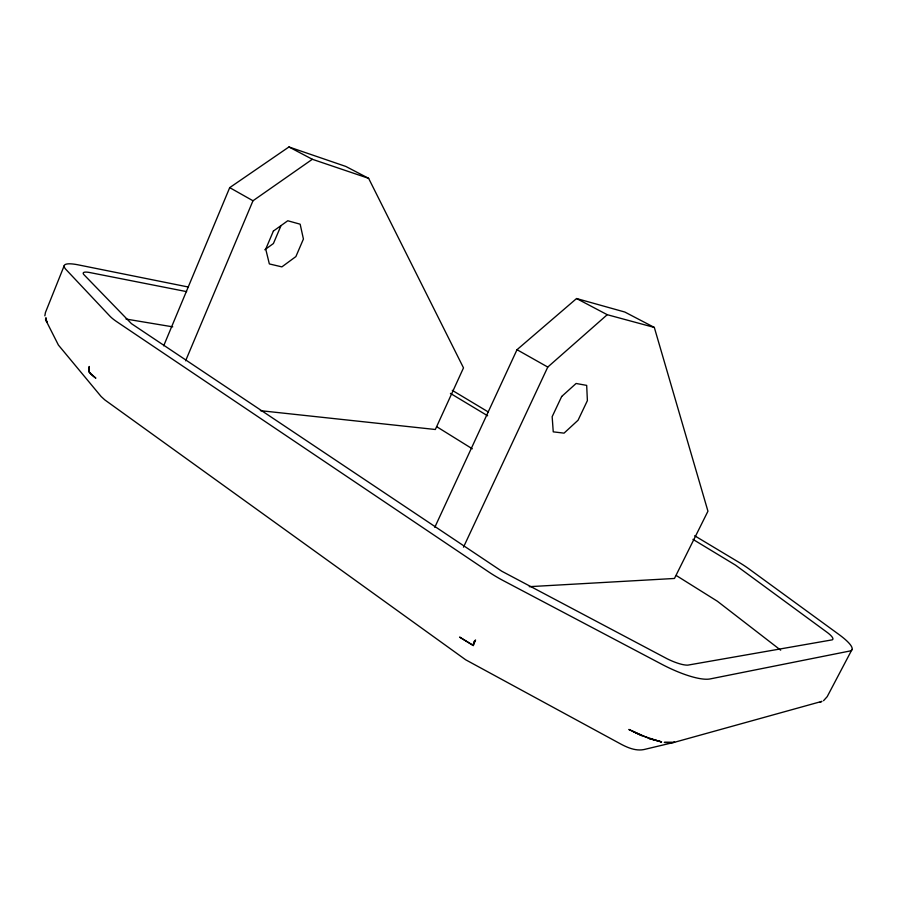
<?xml version="1.0" encoding="UTF-8"?>
<svg xmlns="http://www.w3.org/2000/svg" width="897" height="897" viewBox="0 0 897 897"><rect width="100%" height="100%" fill="white"/><g stroke="black" fill="none" stroke-linecap="round" stroke-linejoin="round"><path stroke-width="1.35" d="M44.85 315.845L45.433 312.526L64.203 265.68M46.05 317.628L45.825 320.184L58.395 345.042L101.103 396.496L104.848 399.927L465.711 659.811L621.43 744.387C628.259 747.952 636.13 751.148 643.968 749.544L674.622 742.245L821.932 701.353L819.97 702.329M89.128 367.501L89.274 366.492C86.729 371.773 92.111 375.54 95.867 378.153L89.386 372.423L89.128 367.501L89.341 372.446M473.302 645.56L475.556 639.987L473.851 642.443L473.302 645.56L459.6 637.094L472.887 645.19L474.625 640.671M163.68 345.816L229.71 187.63L288.946 146.962L345.782 166.427L368.622 178.335L463.502 367.871L435.337 429.495L260.399 410.669M185.612 360.796L252.988 200.76L312.335 159.285L368.622 178.335M280.795 226.156L273.406 243.536L264.794 249.758M434.787 527.324L517.008 349.707L576.569 298.533L624.805 312.033L654.317 327.439L707.946 511.212L674.466 578.464L529.275 586.672M463.491 547.17L547.775 367.064L607.247 314.701L654.317 327.439M852.06 649.417L827.202 696.644L823.558 700.692M673.266 742.525L674.622 742.245L664.273 742.413L672.526 742.66M649.686 738.713L661.526 741.864L649.686 738.713L628.853 729.463L641.467 735.54L660.943 741.841M126.017 319.052L172.74 326.844M186.632 291.626L88.859 272.363A20.149 3.969 21.7 0 0 83.724 274.46L131.455 323.66L501.771 571.221L667.155 658.79A26.103 6.941 27.8 0 0 687.864 665.126L832.214 639.853A21.45 4.451 28 0 0 827.718 632.789L735.54 565.155L692.944 539.355M188.213 286.995L78.409 264.895A40.343 7.95 21.7 0 0 66.064 269.582L109.871 316.114A42.877 9.228 22 0 0 117.002 321.866L488.831 572.017A50.367 13.522 25.9 0 0 503.666 580.83L661.605 664.172A52.284 13.915 27.8 0 0 710.189 678.917L849.739 651.043A42.966 8.914 28 0 0 838.852 634.426L748.973 568.911A39.446 7.894 27 0 0 739.061 562.397L694.659 535.767M641.467 735.54L632.755 731.347M288.946 146.962L312.335 159.285M576.569 298.533L607.247 314.701M229.71 187.63L252.988 200.76M517.008 349.707L547.775 367.064M452.29 390.363L488.282 411.958M450.417 393.391L487.643 415.793M436.704 426.692L472.304 448.803M676.416 575.605L717.331 601.214L780.693 650.179M45.758 320.061L47.249 322.438L45.657 318.357M45.5 319.052L45.825 320.184M273.383 231.078L265.725 249.108L269.347 263.931L281.882 266.88L295.887 256.576L303.421 239.028L300.159 224.194L287.758 220.763L273.383 231.078M561.69 396.463L552.16 416.679L553.247 431.849L564.045 433.139L578.072 420.222L587.389 400.623L586.683 385.385L576.098 383.479L561.69 396.463"/></g></svg>
